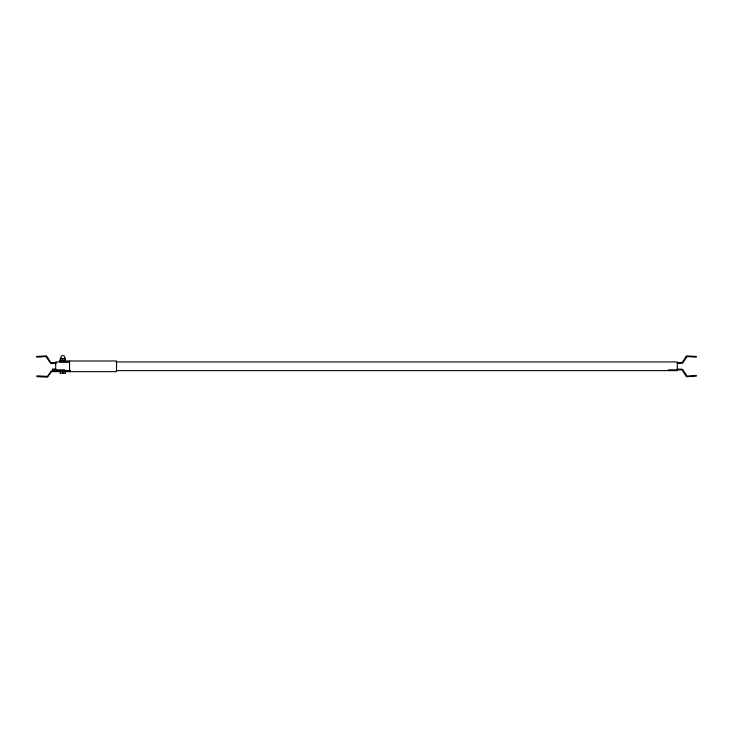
<?xml version="1.0" encoding="UTF-8"?>
<svg xmlns="http://www.w3.org/2000/svg" width="733" height="733" viewBox="0 0 733 733"><rect width="100%" height="100%" fill="white"/><g stroke="black" fill="none" stroke-linecap="round" stroke-linejoin="round"><path stroke-width="1.1" d="M60.271 373.5L60.271 371.649M60.271 360.993L60.271 358.345M65.402 360.993L65.402 358.345M69.562 370.064L69.562 371.649M116.529 370.064L116.529 371.649L51.411 371.649L47.453 377.174L36.87 376.597M61.554 358.345L60.271 358.584L65.402 358.584M65.402 360.755L60.271 360.764M65.402 373.262L60.271 373.271M36.65 356.43L46.61 355.908L50.788 362.615L56.038 362.762M36.714 357.218L45.831 356.495L50.797 363.458L56.038 363.559M696.286 375.378L687.169 376.102L682.441 369.276L677.173 369.038M696.35 376.166L686.39 376.689L682.35 370.229L681.461 369.835L668.368 369.835M59.382 360.993L116.529 360.993L116.529 370.861M59.382 361.781L69.562 361.781M69.415 361.937L55.681 361.937L55.681 370.623L70.56 370.623M116.355 361.937L677.319 361.937L677.319 370.623L116.355 370.623M677.228 362.762L682.35 362.368L686.39 355.908L696.35 356.43L696.286 357.218L687.169 356.495L682.441 363.321L677.228 363.559M55.827 369.038L52.519 369.038L52.519 369.835L64.632 369.835M36.87 375.809L47.453 376.386L51.411 370.861L69.562 370.861L69.562 360.993M65.402 371.649L65.402 373.5M64.33 359.243C66.941 354.296 58.722 354.296 61.334 359.243M62.836 358.584L62.836 360.755M62.836 371.649L62.836 373.262M52.519 362.762L52.519 363.559"/></g></svg>
